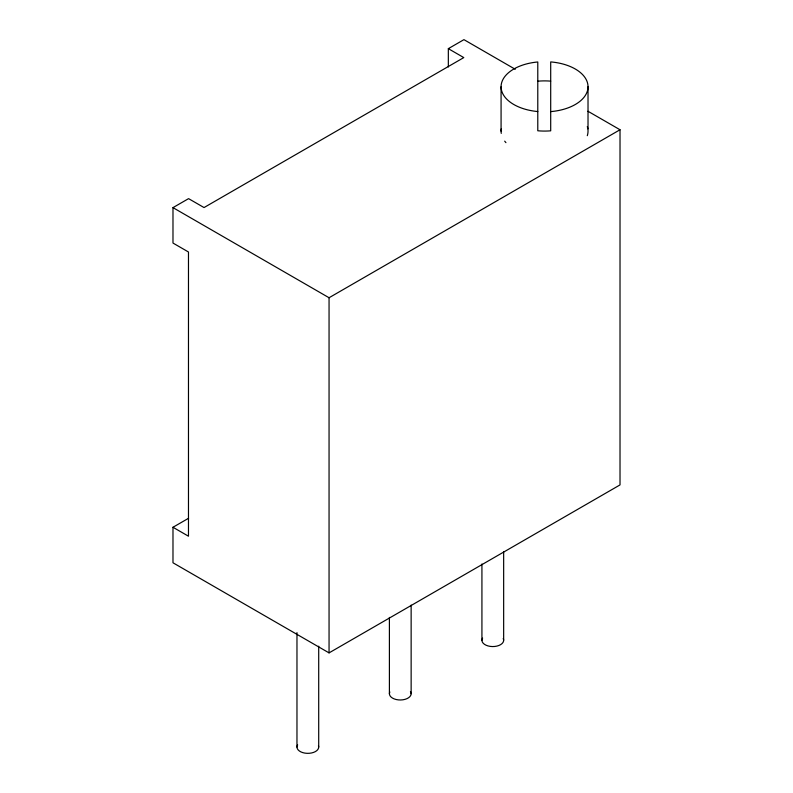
<?xml version="1.0" encoding="UTF-8"?>
<svg xmlns="http://www.w3.org/2000/svg" width="793" height="793" viewBox="0 0 793 793"><rect width="100%" height="100%" fill="white"/><g stroke="black" fill="none" stroke-linecap="round" stroke-linejoin="round"><path stroke-width="1.19" d="M587.95 111.248L620.017 129.755L620.017 484.91L329.055 652.887L172.983 562.782L172.983 527.266L188.476 536.207L188.476 251.996L172.983 243.054L172.983 207.627L188.575 198.637L204.039 207.558L463.796 57.592L448.332 48.66L448.332 66.989M448.332 48.66L463.945 39.65L515.252 69.278M172.983 207.627L329.055 297.742L620.017 129.755M172.983 527.266L188.575 518.265M501.077 131.123L501.077 86.764A43.466 25.098 0 0 1 537.783 61.973L537.783 130.776A43.466 25.098 0 0 0 550.699 130.825L550.699 61.913A43.466 25.098 0 0 1 588.019 86.764L588.019 131.123A43.466 25.098 0 0 1 587.296 135.692M503.654 551.69L503.654 640.298M481.926 563.992L481.926 640.298M411.141 605.109L411.141 693.706M389.403 617.41L389.403 693.706M329.055 297.742L329.055 652.887M318.707 646.166L318.707 747.075M296.969 632.626L296.969 747.075M318.459 745.737A10.864 6.275 0 0 1 307.06 753.33A10.864 6.275 0 0 1 297.653 744.885M410.447 691.516A10.864 6.275 0 0 1 400.653 699.981A10.864 6.275 0 0 1 389.839 691.942M503.218 638.524A10.864 6.275 0 0 1 492.403 646.563A10.864 6.275 0 0 1 482.61 638.097M588.019 86.764A43.466 25.098 0 0 1 550.699 111.605M537.783 111.555A43.466 25.098 0 0 1 501.077 86.764M505.934 142.651A43.466 25.098 0 0 1 504.695 141.144M501.255 133.383A43.466 25.098 0 0 1 501.255 128.872M587.296 126.563A43.466 25.098 0 0 1 587.841 128.872M537.783 81.193A43.466 25.098 0 0 1 550.699 81.134"/></g></svg>
